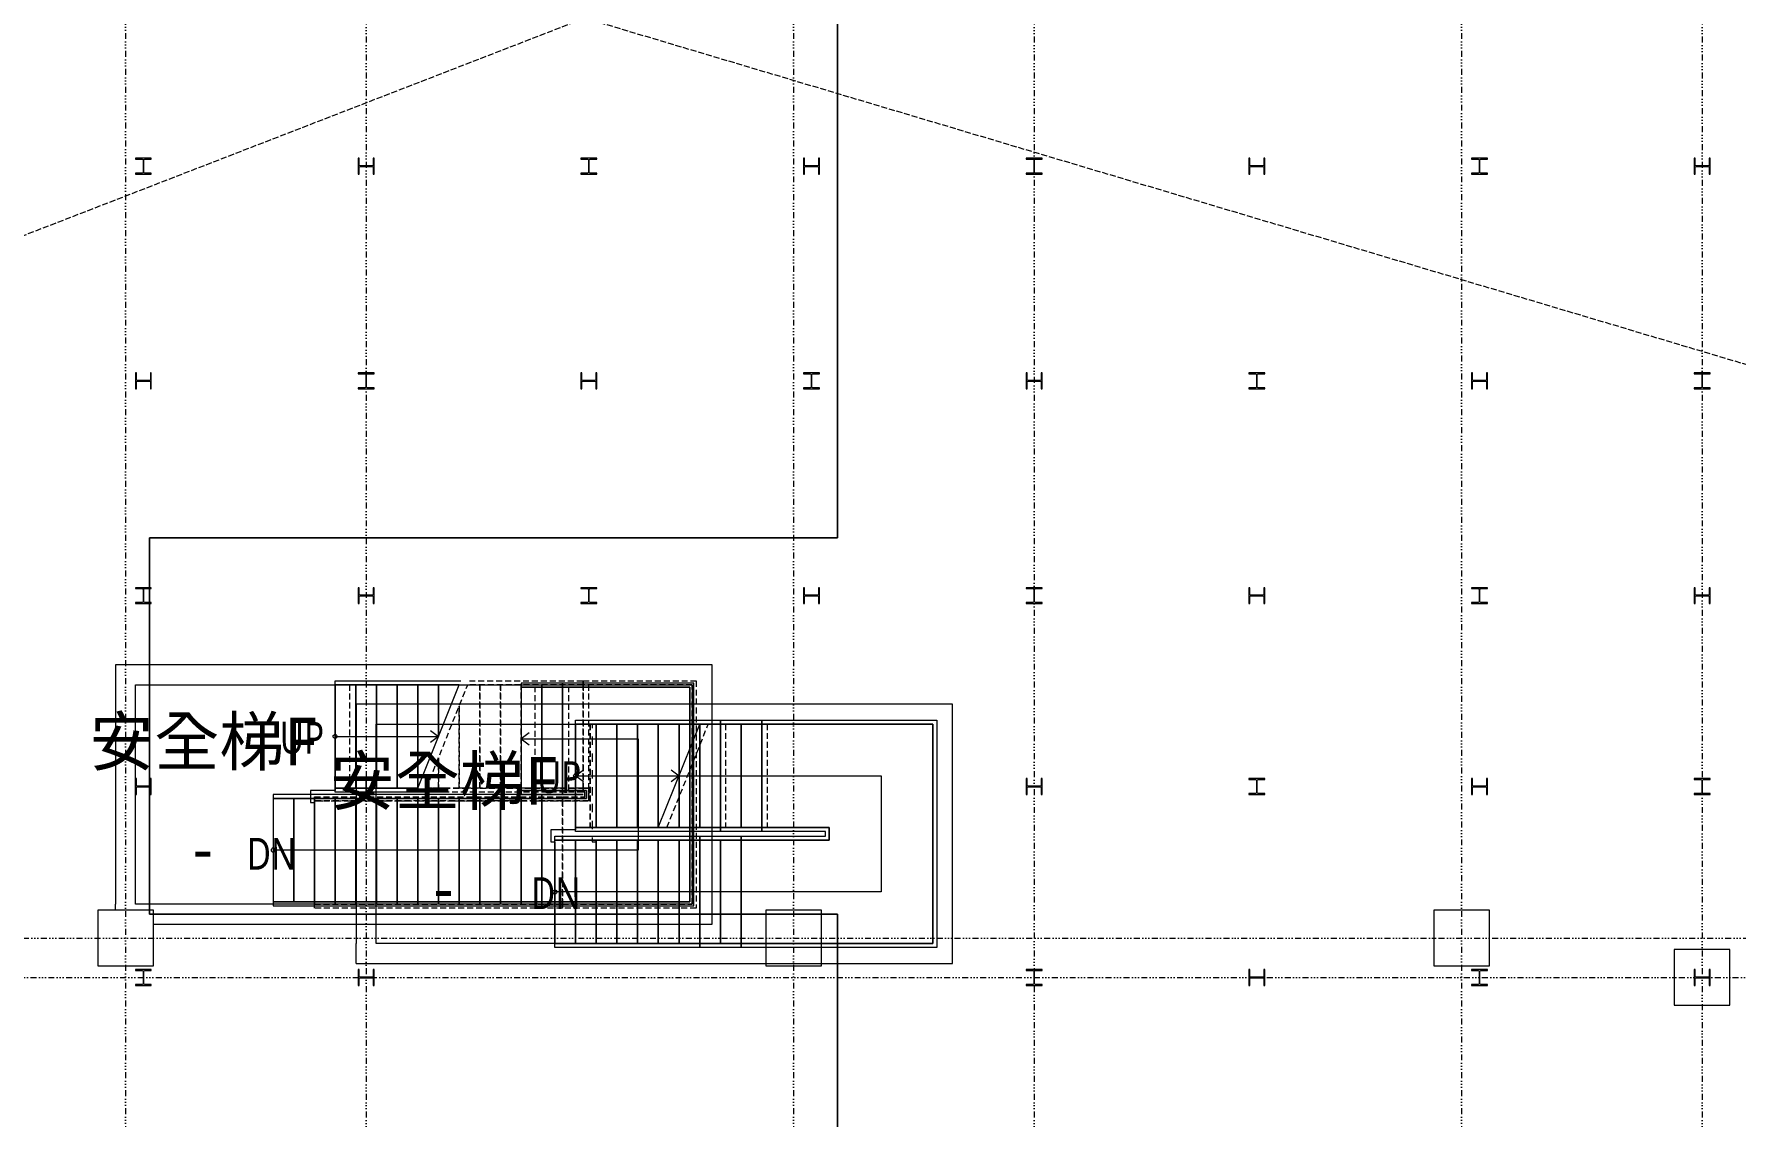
# Model space of a CAD drawing. Extents: x -168053 to 290600, y -560063 to 131745.
# Drawn here: x 106225 to 127625, y 43245 to 56861 of the extents above; entities that cross this region are included whole.
import ezdxf
from ezdxf.enums import TextEntityAlignment as Align

# ---------------------------------------------------------------- set-up
doc = ezdxf.new("R2010")
doc.units = 0
doc.header["$LTSCALE"] = 250
for name, pattern in [('H12PL1$0$HIDDEN', [0.4, 0.3, -0.1]), ('H12PL1$0$JJP_三點線', [0.9, 0.3, -0.15, 0, -0.15, 0, -0.15, 0, -0.15]), ('H12PL1$0$JJP_虛線(退縮線、投影線、地下室範圍、非屬本工程、圖面分區)', [0.45, 0.3, -0.15]), ('H12PL1$0$虛線', [0.846667, 0.423333, -0.423333]), ('H12PL25$0$JJP_三點線', [0.9, 0.3, -0.15, 0, -0.15, 0, -0.15, 0, -0.15]), ('H12PL25$0$JJP_虛線(退縮線、投影線、地下室範圍、非屬本工程、圖面分區)', [0.45, 0.3, -0.15]), ('H12PL25$0$虛線', [0.846667, 0.423333, -0.423333])]:
    doc.linetypes.add(name, pattern=pattern)
for name, color, linetype in [('H12PL1$0$A-OBJE-2D', 252, 'Continuous'), ('H12PL1$0$A-STRS', 252, 'Continuous'), ('H12PL1$0$A-TEXT', 252, 'Continuous'), ('H12PL1$0$A-WALL-IN', 252, 'Continuous'), ('H12PL1$0$A-ZONE', 252, 'Continuous'), ('H12PL1$0$S-COL', 252, 'Continuous'), ('H12PL1$0$S-FNDN', 252, 'Continuous'), ('H12PL1$0$S-GRID', 252, 'Continuous'), ('H12PL1$0$S-SLAB-SHOW', 252, 'Continuous'), ('H12PL25$0$A-STRS', 252, 'Continuous'), ('H12PL25$0$A-TEXT', 252, 'Continuous'), ('H12PL25$0$A-WALL-IN', 252, 'Continuous'), ('H12PL25$0$A-ZONE', 252, 'Continuous'), ('H12PL25$0$S-COL', 252, 'Continuous'), ('H12PL25$0$S-GRID', 252, 'Continuous'), ('H12PL25$0$S-SLAB-SHOW', 252, 'Continuous')]:
    doc.layers.add(name, color=color, linetype=linetype)
doc.styles.add('H12PL1$0$Standard', font='', dxfattribs={"width": 0.8})
doc.styles.add('H12PL25$0$Standard', font='', dxfattribs={"width": 0.8})
doc.styles.get('H12PL1$0$Standard').set_extended_font_data('Microsoft JhengHei')
doc.styles.get('H12PL25$0$Standard').set_extended_font_data('Microsoft JhengHei')

# ---------------------------------------------------------------- blocks, each defined once
blk = doc.blocks.new('H12PL25')
at = {"layer": 'H12PL25$0$A-STRS', "lineweight": 0}
for p, q in [((113035, 48235), (114615, 48235)), ((113035, 48185), (113035, 48235)), ((113035, 48235), (115375, 48235)), ((113035, 48185), (113035, 48235)), ((114595, 48185), (113035, 48185)), ((113035, 46885), (113035, 48185)), ((113035, 48185), (114595, 48185)), ((113035, 46885), (113035, 48185)), ((113035, 48185), (113295, 48185)), ((115375, 48185), (113035, 48185)), ((113035, 46885), (113035, 48185)), ((113035, 48185), (115375, 48185)), ((113035, 46885), (113035, 48185)), ((113035, 48185), (113295, 48185)), ((113295, 46885), (113295, 48185)), ((113295, 48185), (113295, 46885)), ((113295, 46885), (113295, 48185)), ((113295, 48185), (113555, 48185)), ((113295, 46885), (113295, 48185)), ((113295, 48185), (113295, 46885)), ((113295, 46885), (113295, 48185)), ((113295, 48185), (113555, 48185)), ((113555, 46885), (113555, 48185)), ((113555, 48185), (113555, 46885)), ((113555, 46885), (113555, 48185)), ((113555, 48185), (113815, 48185)), ((113555, 46885), (113555, 48185)), ((113555, 48185), (113555, 46885)), ((113555, 46885), (113555, 48185)), ((113555, 48185), (113815, 48185)), ((113815, 46885), (113815, 48185)), ((113815, 48185), (113815, 46885)), ((113815, 46885), (113815, 48185)), ((113815, 48185), (114075, 48185)), ((113815, 46885), (113815, 48185)), ((113815, 48185), (113815, 46885)), ((113815, 46885), (113815, 48185)), ((113815, 48185), (114075, 48185)), ((114075, 46885), (114075, 48185)), ((114075, 48185), (114075, 46885)), ((114075, 46885), (114075, 48185)), ((114075, 48185), (114335, 48185)), ((114075, 46885), (114595, 48185)), ((114075, 46885), (114075, 48185)), ((114075, 48185), (114075, 46885)), ((114075, 46885), (114075, 48185)), ((114075, 48185), (114335, 48185)), ((114335, 47535), (114335, 48185)), ((114335, 48185), (114335, 47535)), ((114335, 47535), (114335, 48185)), ((114335, 48185), (114595, 48185)), ((114335, 46885), (114335, 48185)), ((114335, 48185), (114335, 46885)), ((114335, 46885), (114335, 48185)), ((114335, 48185), (114595, 48185)), ((114595, 46885), (114595, 48185)), ((114595, 48185), (114595, 46885)), ((114595, 46885), (114595, 48185)), ((114595, 48185), (114855, 48185)), ((114855, 46885), (114855, 48185)), ((114855, 48185), (114855, 46885)), ((114855, 46885), (114855, 48185)), ((114855, 48185), (115115, 48185)), ((115115, 46885), (115115, 48185)), ((115115, 48185), (115115, 46885)), ((115115, 46885), (115115, 48185)), ((115115, 48185), (115375, 48185)), ((115375, 48235), (115375, 48185)), ((115375, 48235), (117575, 48235)), ((115375, 48185), (115375, 48235)), ((117525, 48185), (115375, 48185)), ((115375, 48185), (115442.66, 48185)), ((115375, 46885), (115375, 48185)), ((115375, 46885), (115375, 48185)), ((115375, 46885), (115375, 48185)), ((115375, 48185), (115375, 46885)), ((115375, 46885), (115375, 48185)), ((115375, 48185), (117525, 48185)), ((115442.66, 48185), (117525, 48185)), ((117525, 45425), (117525, 48185)), ((117525, 48185), (117525, 45425)), ((117525, 48185), (117525, 45425)), ((117575, 48235), (117575, 45375)), ((113035, 47535), (113135, 47610)), ((113035, 47535), (113295, 47535)), ((113035, 47535), (113295, 47535)), ((113135, 47460), (113035, 47535)), ((113295, 47535), (114335, 47535)), ((113295, 47535), (115375, 47535)), ((114235, 47610), (114335, 47535)), ((114335, 47535), (114235, 47460)), ((115375, 47535), (116875, 47535)), ((116875, 47535), (116875, 46075)), ((113035, 46885), (114075, 46885)), ((113035, 46835), (113035, 46885)), ((114075, 46885), (113035, 46885)), ((113295, 46885), (113035, 46885)), ((113035, 46885), (115375, 46885)), ((113035, 46835), (113035, 46885)), ((115375, 46885), (113035, 46885)), ((113295, 46885), (113035, 46885)), ((113555, 46885), (113295, 46885)), ((113555, 46885), (113295, 46885)), ((113815, 46885), (113555, 46885)), ((113815, 46885), (113555, 46885)), ((114075, 46885), (113815, 46885)), ((114075, 46885), (113815, 46885)), ((114335, 46885), (114075, 46885)), ((114595, 46885), (114335, 46885)), ((114855, 46885), (114595, 46885)), ((115115, 46885), (114855, 46885)), ((115375, 46885), (115115, 46885)), ((115375, 46885), (115375, 46835)), ((115375, 46885), (116225, 46885)), ((115375, 46835), (115375, 46885)), ((115442.66, 46885), (115375, 46885)), ((116225, 46885), (115375, 46885)), ((116225, 46885), (115442.66, 46885)), ((116225, 46885), (116225, 46725)), ((116225, 46725), (116225, 46885)), ((116225, 46725), (116225, 46885)), ((112775, 46725), (112775, 46775)), ((112775, 46775), (115115, 46775)), ((115115, 46725), (112775, 46725)), ((112775, 45425), (112775, 46725)), ((112775, 46725), (115115, 46725)), ((112775, 45425), (112775, 46725)), ((112775, 46725), (113035, 46725)), ((114055, 46835), (113035, 46835)), ((115375, 46835), (113035, 46835)), ((113035, 46725), (113035, 45425)), ((113035, 45425), (113035, 46725)), ((113035, 46725), (113295, 46725)), ((113035, 46725), (113035, 45425)), ((113295, 46725), (113295, 45425)), ((113295, 45425), (113295, 46725)), ((113295, 46725), (113555, 46725)), ((113295, 46725), (113295, 45425)), ((113555, 46725), (113555, 45425)), ((113555, 45425), (113555, 46725)), ((113555, 46725), (113815, 46725)), ((113555, 46725), (113555, 45425)), ((113815, 46725), (113815, 45425)), ((113815, 45425), (113815, 46725)), ((113815, 46725), (114075, 46725)), ((113815, 46725), (113815, 45425)), ((114075, 46725), (114075, 45425)), ((114075, 45425), (114075, 46725)), ((114075, 46725), (114335, 46725)), ((114075, 46725), (114075, 45425)), ((114335, 46725), (114335, 45425)), ((114335, 45425), (114335, 46725)), ((114335, 46725), (114595, 46725)), ((114335, 46725), (114335, 45425)), ((114595, 46725), (114595, 45425)), ((114595, 45425), (114595, 46725)), ((114595, 46725), (114855, 46725)), ((114595, 46725), (114595, 45425)), ((114855, 46725), (114855, 45425)), ((114855, 46725), (115115, 46725)), ((114855, 45425), (114855, 46725)), ((114855, 46725), (114855, 45425)), ((115115, 46725), (115115, 46775)), ((115115, 46775), (116175, 46775)), ((115115, 46775), (115115, 46725)), ((116225, 46725), (115115, 46725)), ((115115, 46725), (116225, 46725)), ((115115, 46725), (115115, 45425)), ((115115, 46725), (115115, 45425)), ((115115, 45425), (115115, 46725)), ((115115, 46725), (116225, 46725)), ((115115, 46725), (115115, 45425)), ((116175, 46835), (115375, 46835)), ((116175, 46775), (116175, 46835)), ((113035, 46075), (112775, 46075)), ((115115, 46075), (113035, 46075)), ((116875, 46075), (115115, 46075)), ((112775, 45375), (112775, 45425)), ((112775, 45425), (115115, 45425)), ((115115, 45425), (112775, 45425)), ((113035, 45425), (112775, 45425)), ((115115, 45375), (112775, 45375)), ((113295, 45425), (113035, 45425)), ((113555, 45425), (113295, 45425)), ((113815, 45425), (113555, 45425)), ((114075, 45425), (113815, 45425)), ((114335, 45425), (114075, 45425)), ((114595, 45425), (114335, 45425)), ((114855, 45425), (114595, 45425)), ((115115, 45425), (114855, 45425)), ((115115, 45375), (115115, 45425)), ((115115, 45425), (117525, 45425)), ((115115, 45425), (115115, 45375)), ((117525, 45425), (115115, 45425)), ((117525, 45425), (115115, 45425)), ((117575, 45375), (115115, 45375))]:
    blk.add_line(p, q, dxfattribs=at)
at = {"layer": 'H12PL25$0$A-STRS', "linetype": 'H12PL25$0$JJP_虛線(退縮線、投影線、地下室範圍、非屬本工程、圖面分區)', "lineweight": 0}
for p, q in [((113214.09, 48185), (113214.09, 46885)), ((113216.34, 48185), (113216.34, 46885)), ((114182.7, 46885), (114702.7, 48185)), ((114855, 48185), (114702.7, 48185)), ((114702.7, 48185), (114855, 48185)), ((114722.7, 48235), (114855, 48235)), ((114855, 48235), (114855, 48185)), ((114855, 48235), (117575, 48235)), ((114855, 48185), (114855, 48235)), ((117525, 48185), (114855, 48185)), ((114855, 46885), (114855, 48185)), ((114855, 46885), (114855, 48185)), ((114855, 46885), (114855, 48185)), ((114855, 48185), (114855, 46885)), ((114855, 46885), (114855, 48185)), ((114855, 48185), (117525, 48185)), ((114918.16, 48185), (114918.16, 46885)), ((115442.66, 48185), (115442.66, 46885)), ((117525, 45425), (117525, 48185)), ((117525, 48185), (117525, 45425)), ((117575, 48235), (117575, 45375)), ((114595, 46885), (114595, 47915.74)), ((114595, 47915.74), (114595, 46885)), ((114595, 46885), (114595, 47915.74)), ((114335, 46885), (114335, 47265.74)), ((114335, 47265.74), (114335, 46885)), ((114335, 46885), (114335, 47265.74)), ((114182.7, 46885), (114855, 46885)), ((114335, 46885), (114182.7, 46885)), ((114595, 46885), (114335, 46885)), ((114855, 46885), (114595, 46885)), ((114855, 46885), (114855, 46835)), ((114855, 46885), (116225, 46885)), ((114855, 46835), (114855, 46885)), ((116225, 46885), (114855, 46885)), ((116225, 46885), (116225, 46725)), ((116225, 46725), (116225, 46885)), ((112775, 46725), (112775, 46775)), ((112775, 46775), (114595, 46775)), ((114595, 46725), (112775, 46725)), ((112775, 45425), (112775, 46725)), ((112775, 46725), (113035, 46725)), ((113035, 46725), (113035, 45425)), ((113035, 45425), (113035, 46725)), ((113035, 46725), (113295, 46725)), ((113035, 46725), (113035, 45425)), ((113295, 46725), (113295, 45425)), ((113295, 45425), (113295, 46725)), ((113295, 46725), (113555, 46725)), ((113295, 46725), (113295, 45425)), ((113555, 46725), (113555, 45425)), ((113555, 45425), (113555, 46725)), ((113555, 46725), (113815, 46725)), ((113555, 46725), (113555, 45425)), ((113815, 46725), (113815, 45425)), ((113815, 45425), (113815, 46725)), ((113815, 46725), (114075, 46725)), ((113815, 46725), (113815, 45425)), ((114075, 46725), (114075, 45425)), ((114075, 45425), (114075, 46725)), ((114075, 46725), (114335, 46725)), ((114075, 46725), (114075, 45425)), ((114855, 46835), (114162.7, 46835)), ((114335, 46725), (114335, 45425)), ((114335, 46725), (114595, 46725)), ((114335, 45425), (114335, 46725)), ((114335, 46725), (114335, 45425)), ((114595, 46725), (114595, 46775)), ((114595, 46775), (116175, 46775)), ((114595, 46775), (114595, 46725)), ((116225, 46725), (114595, 46725)), ((114595, 46725), (114595, 45425)), ((114595, 46725), (114595, 45425)), ((114595, 46725), (114595, 45425)), ((114595, 45425), (114595, 46725)), ((114595, 46725), (116225, 46725)), ((114595, 46725), (114595, 45425)), ((116175, 46835), (114855, 46835)), ((115115, 46725), (115115, 45425)), ((116175, 46775), (116175, 46835)), ((112775, 45375), (112775, 45425)), ((112775, 45425), (114595, 45425)), ((113035, 45425), (112775, 45425)), ((114595, 45375), (112775, 45375)), ((113295, 45425), (113035, 45425)), ((113555, 45425), (113295, 45425)), ((113815, 45425), (113555, 45425)), ((114075, 45425), (113815, 45425)), ((114335, 45425), (114075, 45425)), ((114595, 45425), (114335, 45425)), ((114595, 45375), (114595, 45425)), ((114595, 45425), (117525, 45425)), ((114595, 45425), (114595, 45375)), ((117525, 45425), (114595, 45425)), ((117575, 45375), (114595, 45375))]:
    blk.add_line(p, q, dxfattribs=at)
at = {"layer": 'H12PL25$0$A-STRS', "linetype": 'H12PL25$0$虛線', "lineweight": 0}
for p, q in [((114702.7, 48185), (114855, 48185)), ((114855, 48185), (114918.16, 48185)), ((114918.16, 48185), (117525, 48185)), ((117525, 48185), (117525, 45425)), ((114855, 46885), (114182.7, 46885)), ((114918.16, 46885), (114855, 46885)), ((116225, 46885), (114918.16, 46885)), ((116225, 46725), (116225, 46885)), ((112775, 45425), (112775, 46725)), ((112775, 46725), (114595, 46725)), ((114595, 46725), (116225, 46725)), ((114595, 45425), (112775, 45425)), ((117525, 45425), (114595, 45425))]:
    blk.add_line(p, q, dxfattribs=at)
at = {"layer": 'H12PL25$0$A-STRS', "lineweight": 0, "flags": 128}
for points in [[(113035, 47560, -1), (113035, 47510, -1)], [(112775, 46100, -1), (112775, 46050, -1)]]:
    blk.add_lwpolyline(points, format="xyb", close=True, dxfattribs=at)
at = {"layer": 'H12PL25$0$A-WALL-IN', "lineweight": 0, "flags": 128}
for points in [[(110275, 48435), (110275, 48185)], [(117525, 48435), (110275, 48435)], [(117775, 48435), (117525, 48435)], [(117775, 45425), (117775, 48435)], [(110275, 48185), (110275, 45425)], [(110525, 45425), (110525, 48185)], [(110525, 48185), (117525, 48185)], [(117525, 48185), (117525, 45425)], [(110275, 45175), (110275, 45425)], [(117525, 45425), (110525, 45425)], [(117775, 45175), (117775, 45425)], [(110275, 45175), (117775, 45175)]]:
    blk.add_lwpolyline(points, dxfattribs=at)
at = {"layer": 'H12PL25$0$S-COL', "lineweight": 0, "flags": 128}
for points in [[(107700, 55100), (107700, 55112), (107617, 55112, -0.41421356), (107604, 55125), (107604, 55275, -0.41421356), (107617, 55288), (107700, 55288), (107700, 55300), (107500, 55300), (107500, 55288), (107583, 55288, -0.41421356), (107596, 55275), (107596, 55125, -0.41421356), (107583, 55112), (107500, 55112), (107500, 55100)], [(110500, 55300), (110488, 55300), (110488, 55217, -0.41421356), (110475, 55204), (110325, 55204, -0.41421356), (110312, 55217), (110312, 55300), (110300, 55300), (110300, 55100), (110312, 55100), (110312, 55183, -0.41421356), (110325, 55196), (110475, 55196, -0.41421356), (110488, 55183), (110488, 55100), (110500, 55100)], [(113300, 55100), (113300, 55112), (113217, 55112, -0.41421356), (113204, 55125), (113204, 55275, -0.41421356), (113217, 55288), (113300, 55288), (113300, 55300), (113100, 55300), (113100, 55288), (113183, 55288, -0.41421356), (113196, 55275), (113196, 55125, -0.41421356), (113183, 55112), (113100, 55112), (113100, 55100)], [(116100, 55300), (116088, 55300), (116088, 55217, -0.41421356), (116075, 55204), (115925, 55204, -0.41421356), (115912, 55217), (115912, 55300), (115900, 55300), (115900, 55100), (115912, 55100), (115912, 55183, -0.41421356), (115925, 55196), (116075, 55196, -0.41421356), (116088, 55183), (116088, 55100), (116100, 55100)], [(118900, 55100), (118900, 55112), (118817, 55112, -0.41421356), (118804, 55125), (118804, 55275, -0.41421356), (118817, 55288), (118900, 55288), (118900, 55300), (118700, 55300), (118700, 55288), (118783, 55288, -0.41421356), (118796, 55275), (118796, 55125, -0.41421356), (118783, 55112), (118700, 55112), (118700, 55100)], [(121700, 55300), (121688, 55300), (121688, 55217, -0.41421356), (121675, 55204), (121525, 55204, -0.41421356), (121512, 55217), (121512, 55300), (121500, 55300), (121500, 55100), (121512, 55100), (121512, 55183, -0.41421356), (121525, 55196), (121675, 55196, -0.41421356), (121688, 55183), (121688, 55100), (121700, 55100)], [(124500, 55100), (124500, 55112), (124417, 55112, -0.41421356), (124404, 55125), (124404, 55275, -0.41421356), (124417, 55288), (124500, 55288), (124500, 55300), (124300, 55300), (124300, 55288), (124383, 55288, -0.41421356), (124396, 55275), (124396, 55125, -0.41421356), (124383, 55112), (124300, 55112), (124300, 55100)], [(127300, 55300), (127288, 55300), (127288, 55217, -0.41421356), (127275, 55204), (127125, 55204, -0.41421356), (127112, 55217), (127112, 55300), (127100, 55300), (127100, 55100), (127112, 55100), (127112, 55183, -0.41421356), (127125, 55196), (127275, 55196, -0.41421356), (127288, 55183), (127288, 55100), (127300, 55100)], [(107700, 52600), (107688, 52600), (107688, 52517, -0.41421356), (107675, 52504), (107525, 52504, -0.41421356), (107512, 52517), (107512, 52600), (107500, 52600), (107500, 52400), (107512, 52400), (107512, 52483, -0.41421356), (107525, 52496), (107675, 52496, -0.41421356), (107688, 52483), (107688, 52400), (107700, 52400)], [(110500, 52400), (110500, 52412), (110417, 52412, -0.41421356), (110404, 52425), (110404, 52575, -0.41421356), (110417, 52588), (110500, 52588), (110500, 52600), (110300, 52600), (110300, 52588), (110383, 52588, -0.41421356), (110396, 52575), (110396, 52425, -0.41421356), (110383, 52412), (110300, 52412), (110300, 52400)], [(113300, 52600), (113288, 52600), (113288, 52517, -0.41421356), (113275, 52504), (113125, 52504, -0.41421356), (113112, 52517), (113112, 52600), (113100, 52600), (113100, 52400), (113112, 52400), (113112, 52483, -0.41421356), (113125, 52496), (113275, 52496, -0.41421356), (113288, 52483), (113288, 52400), (113300, 52400)], [(116100, 52400), (116100, 52412), (116017, 52412, -0.41421356), (116004, 52425), (116004, 52575, -0.41421356), (116017, 52588), (116100, 52588), (116100, 52600), (115900, 52600), (115900, 52588), (115983, 52588, -0.41421356), (115996, 52575), (115996, 52425, -0.41421356), (115983, 52412), (115900, 52412), (115900, 52400)], [(118900, 52600), (118888, 52600), (118888, 52517, -0.41421356), (118875, 52504), (118725, 52504, -0.41421356), (118712, 52517), (118712, 52600), (118700, 52600), (118700, 52400), (118712, 52400), (118712, 52483, -0.41421356), (118725, 52496), (118875, 52496, -0.41421356), (118888, 52483), (118888, 52400), (118900, 52400)], [(121700, 52400), (121700, 52412), (121617, 52412, -0.41421356), (121604, 52425), (121604, 52575, -0.41421356), (121617, 52588), (121700, 52588), (121700, 52600), (121500, 52600), (121500, 52588), (121583, 52588, -0.41421356), (121596, 52575), (121596, 52425, -0.41421356), (121583, 52412), (121500, 52412), (121500, 52400)], [(124500, 52600), (124488, 52600), (124488, 52517, -0.41421356), (124475, 52504), (124325, 52504, -0.41421356), (124312, 52517), (124312, 52600), (124300, 52600), (124300, 52400), (124312, 52400), (124312, 52483, -0.41421356), (124325, 52496), (124475, 52496, -0.41421356), (124488, 52483), (124488, 52400), (124500, 52400)], [(127300, 52400), (127300, 52412), (127217, 52412, -0.41421356), (127204, 52425), (127204, 52575, -0.41421356), (127217, 52588), (127300, 52588), (127300, 52600), (127100, 52600), (127100, 52588), (127183, 52588, -0.41421356), (127196, 52575), (127196, 52425, -0.41421356), (127183, 52412), (127100, 52412), (127100, 52400)], [(107700, 49700), (107700, 49712), (107617, 49712, -0.41421356), (107604, 49725), (107604, 49875, -0.41421356), (107617, 49888), (107700, 49888), (107700, 49900), (107500, 49900), (107500, 49888), (107583, 49888, -0.41421356), (107596, 49875), (107596, 49725, -0.41421356), (107583, 49712), (107500, 49712), (107500, 49700)], [(110500, 49900), (110488, 49900), (110488, 49817, -0.41421356), (110475, 49804), (110325, 49804, -0.41421356), (110312, 49817), (110312, 49900), (110300, 49900), (110300, 49700), (110312, 49700), (110312, 49783, -0.41421356), (110325, 49796), (110475, 49796, -0.41421356), (110488, 49783), (110488, 49700), (110500, 49700)], [(113300, 49700), (113300, 49712), (113217, 49712, -0.41421356), (113204, 49725), (113204, 49875, -0.41421356), (113217, 49888), (113300, 49888), (113300, 49900), (113100, 49900), (113100, 49888), (113183, 49888, -0.41421356), (113196, 49875), (113196, 49725, -0.41421356), (113183, 49712), (113100, 49712), (113100, 49700)], [(116100, 49900), (116088, 49900), (116088, 49817, -0.41421356), (116075, 49804), (115925, 49804, -0.41421356), (115912, 49817), (115912, 49900), (115900, 49900), (115900, 49700), (115912, 49700), (115912, 49783, -0.41421356), (115925, 49796), (116075, 49796, -0.41421356), (116088, 49783), (116088, 49700), (116100, 49700)], [(118900, 49700), (118900, 49712), (118817, 49712, -0.41421356), (118804, 49725), (118804, 49875, -0.41421356), (118817, 49888), (118900, 49888), (118900, 49900), (118700, 49900), (118700, 49888), (118783, 49888, -0.41421356), (118796, 49875), (118796, 49725, -0.41421356), (118783, 49712), (118700, 49712), (118700, 49700)], [(121700, 49900), (121688, 49900), (121688, 49817, -0.41421356), (121675, 49804), (121525, 49804, -0.41421356), (121512, 49817), (121512, 49900), (121500, 49900), (121500, 49700), (121512, 49700), (121512, 49783, -0.41421356), (121525, 49796), (121675, 49796, -0.41421356), (121688, 49783), (121688, 49700), (121700, 49700)], [(124500, 49700), (124500, 49712), (124417, 49712, -0.41421356), (124404, 49725), (124404, 49875, -0.41421356), (124417, 49888), (124500, 49888), (124500, 49900), (124300, 49900), (124300, 49888), (124383, 49888, -0.41421356), (124396, 49875), (124396, 49725, -0.41421356), (124383, 49712), (124300, 49712), (124300, 49700)], [(127300, 49900), (127288, 49900), (127288, 49817, -0.41421356), (127275, 49804), (127125, 49804, -0.41421356), (127112, 49817), (127112, 49900), (127100, 49900), (127100, 49700), (127112, 49700), (127112, 49783, -0.41421356), (127125, 49796), (127275, 49796, -0.41421356), (127288, 49783), (127288, 49700), (127300, 49700)], [(107700, 47500), (107688, 47500), (107688, 47417, -0.41421356), (107675, 47404), (107525, 47404, -0.41421356), (107512, 47417), (107512, 47500), (107500, 47500), (107500, 47300), (107512, 47300), (107512, 47383, -0.41421356), (107525, 47396), (107675, 47396, -0.41421356), (107688, 47383), (107688, 47300), (107700, 47300)], [(110500, 47300), (110500, 47312), (110417, 47312, -0.41421356), (110404, 47325), (110404, 47475, -0.41421356), (110417, 47488), (110500, 47488), (110500, 47500), (110300, 47500), (110300, 47488), (110383, 47488, -0.41421356), (110396, 47475), (110396, 47325, -0.41421356), (110383, 47312), (110300, 47312), (110300, 47300)], [(118900, 47500), (118888, 47500), (118888, 47417, -0.41421356), (118875, 47404), (118725, 47404, -0.41421356), (118712, 47417), (118712, 47500), (118700, 47500), (118700, 47300), (118712, 47300), (118712, 47383, -0.41421356), (118725, 47396), (118875, 47396, -0.41421356), (118888, 47383), (118888, 47300), (118900, 47300)], [(121700, 47300), (121700, 47312), (121617, 47312, -0.41421356), (121604, 47325), (121604, 47475, -0.41421356), (121617, 47488), (121700, 47488), (121700, 47500), (121500, 47500), (121500, 47488), (121583, 47488, -0.41421356), (121596, 47475), (121596, 47325, -0.41421356), (121583, 47312), (121500, 47312), (121500, 47300)], [(124500, 47500), (124488, 47500), (124488, 47417, -0.41421356), (124475, 47404), (124325, 47404, -0.41421356), (124312, 47417), (124312, 47500), (124300, 47500), (124300, 47300), (124312, 47300), (124312, 47383, -0.41421356), (124325, 47396), (124475, 47396, -0.41421356), (124488, 47383), (124488, 47300), (124500, 47300)], [(127300, 47300), (127300, 47312), (127217, 47312, -0.41421356), (127204, 47325), (127204, 47475, -0.41421356), (127217, 47488), (127300, 47488), (127300, 47500), (127100, 47500), (127100, 47488), (127183, 47488, -0.41421356), (127196, 47475), (127196, 47325, -0.41421356), (127183, 47312), (127100, 47312), (127100, 47300)], [(107700, 44900), (107700, 44912), (107617, 44912, -0.41421356), (107604, 44925), (107604, 45075, -0.41421356), (107617, 45088), (107700, 45088), (107700, 45100), (107500, 45100), (107500, 45088), (107583, 45088, -0.41421356), (107596, 45075), (107596, 44925, -0.41421356), (107583, 44912), (107500, 44912), (107500, 44900)], [(110500, 45100), (110488, 45100), (110488, 45017, -0.41421356), (110475, 45004), (110325, 45004, -0.41421356), (110312, 45017), (110312, 45100), (110300, 45100), (110300, 44900), (110312, 44900), (110312, 44983, -0.41421356), (110325, 44996), (110475, 44996, -0.41421356), (110488, 44983), (110488, 44900), (110500, 44900)], [(118900, 44900), (118900, 44912), (118817, 44912, -0.41421356), (118804, 44925), (118804, 45075, -0.41421356), (118817, 45088), (118900, 45088), (118900, 45100), (118700, 45100), (118700, 45088), (118783, 45088, -0.41421356), (118796, 45075), (118796, 44925, -0.41421356), (118783, 44912), (118700, 44912), (118700, 44900)], [(121700, 45100), (121688, 45100), (121688, 45017, -0.41421356), (121675, 45004), (121525, 45004, -0.41421356), (121512, 45017), (121512, 45100), (121500, 45100), (121500, 44900), (121512, 44900), (121512, 44983, -0.41421356), (121525, 44996), (121675, 44996, -0.41421356), (121688, 44983), (121688, 44900), (121700, 44900)], [(124500, 44900), (124500, 44912), (124417, 44912, -0.41421356), (124404, 44925), (124404, 45075, -0.41421356), (124417, 45088), (124500, 45088), (124500, 45100), (124300, 45100), (124300, 45088), (124383, 45088, -0.41421356), (124396, 45075), (124396, 44925, -0.41421356), (124383, 44912), (124300, 44912), (124300, 44900)], [(127300, 45100), (127288, 45100), (127288, 45017, -0.41421356), (127275, 45004), (127125, 45004, -0.41421356), (127112, 45017), (127112, 45100), (127100, 45100), (127100, 44900), (127112, 44900), (127112, 44983, -0.41421356), (127125, 44996), (127275, 44996, -0.41421356), (127288, 44983), (127288, 44900), (127300, 44900)]]:
    blk.add_lwpolyline(points, format="xyb", close=True, dxfattribs=at)
blk.add_lwpolyline([(126850, 44650), (127550, 44650), (127550, 45350), (126850, 45350)], close=True, dxfattribs=at)
at = {"layer": 'H12PL25$0$S-GRID', "linetype": 'H12PL25$0$JJP_三點線', "lineweight": 0}
for p, q in [((110400, 128250), (110400, -28000)), ((118800, 128250), (118800, -28000)), ((127200, 128250), (127200, -28000)), ((-29000, 45000), (289600, 45000))]:
    blk.add_line(p, q, dxfattribs=at)
at = {"layer": 'H12PL25$0$S-SLAB-SHOW', "linetype": 'H12PL25$0$虛線', "lineweight": 0, "flags": 128}
blk.add_lwpolyline([(113245, 46705), (113295, 46705), (113295, 45425), (110525, 45425), (110525, 48185), (113245, 48185)], close=True, dxfattribs=at)
at = {"layer": 'H12PL25$0$S-SLAB-SHOW', "lineweight": 0, "flags": 128}
blk.add_lwpolyline([(113035, 46855), (112725, 46855), (112725, 46705), (112775, 46705), (112775, 45425), (110525, 45425), (110525, 48185), (113035, 48185)], close=True, dxfattribs=at)
at = {"layer": 'H12PL25$0$A-TEXT', "linetype": 'Continuous', "lineweight": 0, "char_height": 400, "attachment_point": 4, "style": 'H12PL25$0$Standard'}
for s, insert in [('\\A1;UP', (112549.65, 47515.49)), ('\\A1;DN', (112475.11, 46058.78))]:
    blk.add_mtext(s, dxfattribs=dict(at, insert=insert))
at = {"layer": 'H12PL25$0$A-ZONE', "style": 'H12PL25$0$Standard'}
for s, p in [('安全梯F', (111372.91, 47771.14)), ('-', (111372.91, 46429.25))]:
    blk.add_text(s, height=600, dxfattribs=at).set_placement(p, align=Align.TOP_CENTER)
blk = doc.blocks.new('H12PL1')
at = {"layer": 'H12PL1$0$A-OBJE-2D', "linetype": 'H12PL1$0$HIDDEN', "lineweight": 0}
for p, q in [((17650, 85950), (243150, 18700)), ((18450, 18700), (192000, 85950))]:
    blk.add_line(p, q, dxfattribs=at)
at = {"layer": 'H12PL1$0$A-STRS', "lineweight": 0}
for p, q in [((113035, 48235), (114615, 48235)), ((113035, 48185), (113035, 48235)), ((114595, 48185), (113035, 48185)), ((113035, 46885), (113035, 48185)), ((113035, 48185), (114595, 48185)), ((113035, 46885), (113035, 48185)), ((113035, 48185), (113295, 48185)), ((113295, 46885), (113295, 48185)), ((113295, 48185), (113295, 46885)), ((113295, 46885), (113295, 48185)), ((113295, 48185), (113555, 48185)), ((113555, 46885), (113555, 48185)), ((113555, 48185), (113555, 46885)), ((113555, 46885), (113555, 48185)), ((113555, 48185), (113815, 48185)), ((113815, 46885), (113815, 48185)), ((113815, 48185), (113815, 46885)), ((113815, 46885), (113815, 48185)), ((113815, 48185), (114075, 48185)), ((114075, 46885), (114075, 48185)), ((114075, 48185), (114075, 46885)), ((114075, 46885), (114075, 48185)), ((114075, 48185), (114335, 48185)), ((114075, 46885), (114595, 48185)), ((114335, 47535), (114335, 48185)), ((114335, 48185), (114335, 47535)), ((114335, 47535), (114335, 48185)), ((114335, 48185), (114595, 48185)), ((115895, 48205), (115375, 48205)), ((115375, 48205), (115375, 48155)), ((115375, 48155), (115895, 48155)), ((115375, 48155), (115375, 46855)), ((115895, 48155), (115375, 48155)), ((115375, 48155), (115375, 46855)), ((115635, 48155), (115375, 48155)), ((115635, 48155), (115635, 46855)), ((115635, 46855), (115635, 48155)), ((115635, 48155), (115635, 46855)), ((115895, 48155), (115635, 48155)), ((115895, 48155), (115895, 48205)), ((116155, 48205), (115895, 48205)), ((115895, 48205), (115895, 48155)), ((115895, 48155), (116155, 48155)), ((115972.7, 48155), (115895, 48155)), ((115895, 48155), (115895, 46855)), ((115895, 48155), (115895, 46855)), ((115895, 48155), (115895, 46855)), ((115895, 46855), (115895, 48155)), ((115895, 48155), (115895, 46855)), ((116155, 48155), (115895, 48155)), ((116155, 48155), (115972.7, 48155)), ((117545, 48205), (116155, 48205)), ((116155, 48155), (117495, 48155)), ((117495, 48155), (116155, 48155)), ((117495, 48155), (116155, 48155)), ((117495, 48155), (117495, 45455)), ((117495, 45455), (117495, 48155)), ((117495, 45455), (117495, 48155)), ((117545, 45405), (117545, 48205)), ((113035, 47535), (113295, 47535)), ((113295, 47535), (114335, 47535)), ((114235, 47610), (114335, 47535)), ((114335, 47535), (114235, 47460)), ((115475, 47580), (115375, 47505)), ((115375, 47505), (115635, 47505)), ((115375, 47505), (115475, 47430)), ((115635, 47505), (115895, 47505)), ((115895, 47505), (116155, 47505)), ((116155, 47505), (116845, 47505)), ((116845, 47505), (116845, 46105)), ((113035, 46885), (114075, 46885)), ((113035, 46835), (113035, 46885)), ((114075, 46885), (113035, 46885)), ((113295, 46885), (113035, 46885)), ((113555, 46885), (113295, 46885)), ((113815, 46885), (113555, 46885)), ((114075, 46885), (113815, 46885)), ((115635, 46805), (112255, 46805)), ((112255, 46805), (112255, 46755)), ((112255, 46755), (115635, 46755)), ((112255, 46755), (112255, 45455)), ((115635, 46755), (112255, 46755)), ((112515, 46755), (112255, 46755)), ((112255, 46755), (112255, 45455)), ((112515, 45455), (112515, 46755)), ((112775, 46755), (112515, 46755)), ((112515, 46755), (112515, 45455)), ((112515, 45455), (112515, 46755)), ((112775, 45455), (112775, 46755)), ((113035, 46755), (112775, 46755)), ((112775, 46755), (112775, 45455)), ((112775, 45455), (112775, 46755)), ((114055, 46835), (113035, 46835)), ((113035, 45455), (113035, 46755)), ((113295, 46755), (113035, 46755)), ((113035, 46755), (113035, 45455)), ((113035, 45455), (113035, 46755)), ((113295, 45455), (113295, 46755)), ((113555, 46755), (113295, 46755)), ((113295, 46755), (113295, 45455)), ((113295, 45455), (113295, 46755)), ((113555, 45455), (113555, 46755)), ((113815, 46755), (113555, 46755)), ((113555, 46755), (113555, 45455)), ((113555, 45455), (113555, 46755)), ((113815, 45455), (113815, 46755)), ((114075, 46755), (113815, 46755)), ((113815, 46755), (113815, 45455)), ((113815, 45455), (113815, 46755)), ((114075, 45455), (114075, 46755)), ((114335, 46755), (114075, 46755)), ((114075, 46755), (114075, 45455)), ((114075, 45455), (114075, 46755)), ((114335, 45455), (114335, 46755)), ((114595, 46755), (114335, 46755)), ((114335, 46755), (114335, 45455)), ((114335, 45455), (114335, 46755)), ((114595, 45455), (114595, 46755)), ((114855, 46755), (114595, 46755)), ((114595, 46755), (114595, 45455)), ((114595, 45455), (114595, 46755)), ((114855, 45455), (114855, 46755)), ((115115, 46755), (114855, 46755)), ((114855, 46755), (114855, 45455)), ((114855, 45455), (114855, 46755)), ((115115, 45455), (115115, 46755)), ((115375, 46755), (115115, 46755)), ((115115, 46755), (115115, 45455)), ((115115, 45455), (115115, 46755)), ((115895, 46855), (115375, 46855)), ((115375, 46855), (115375, 46805)), ((115375, 46855), (115895, 46855)), ((115375, 46855), (115635, 46855)), ((115375, 46805), (115895, 46805)), ((115375, 45455), (115375, 46755)), ((115635, 46755), (115375, 46755)), ((115375, 46755), (115375, 45455)), ((115375, 45455), (115375, 46755)), ((115635, 46855), (115895, 46855)), ((115895, 46805), (115635, 46805)), ((115635, 46805), (115635, 46755)), ((115635, 46755), (115635, 46805)), ((115635, 46755), (115895, 46755)), ((115895, 46755), (115635, 46755)), ((115635, 45455), (115635, 46755)), ((115635, 45455), (115635, 46755)), ((115895, 46755), (115635, 46755)), ((115635, 46755), (115635, 45455)), ((115635, 45455), (115635, 46755)), ((115895, 46805), (115895, 46855)), ((116155, 46855), (115895, 46855)), ((115895, 46855), (115895, 46805)), ((115895, 46855), (115972.7, 46855)), ((115895, 46855), (116155, 46855)), ((115895, 46805), (116155, 46805)), ((116145, 46805), (115895, 46805)), ((115895, 46755), (116195, 46755)), ((116195, 46755), (115895, 46755)), ((116195, 46755), (115895, 46755)), ((115972.7, 46855), (116155, 46855)), ((116155, 46805), (116145, 46805)), ((116195, 46855), (116155, 46855)), ((116155, 46855), (116195, 46855)), ((116155, 46855), (116195, 46855)), ((116195, 46755), (116195, 46855)), ((116195, 46855), (116195, 46755)), ((116195, 46855), (116195, 46755)), ((112515, 46105), (112255, 46105)), ((115635, 46105), (112515, 46105)), ((115895, 46105), (115635, 46105)), ((116845, 46105), (115895, 46105)), ((115635, 45455), (112255, 45455)), ((112255, 45455), (112255, 45405)), ((112255, 45455), (115635, 45455)), ((112255, 45455), (112515, 45455)), ((112255, 45405), (115635, 45405)), ((112515, 45455), (112775, 45455)), ((112775, 45455), (113035, 45455)), ((113035, 45455), (113295, 45455)), ((113295, 45455), (113555, 45455)), ((113555, 45455), (113815, 45455)), ((113815, 45455), (114075, 45455)), ((114075, 45455), (114335, 45455)), ((114335, 45455), (114595, 45455)), ((114595, 45455), (114855, 45455)), ((114855, 45455), (115115, 45455)), ((115115, 45455), (115375, 45455)), ((115375, 45455), (115635, 45455)), ((115895, 45455), (115635, 45455)), ((115635, 45455), (115635, 45405)), ((115635, 45405), (115635, 45455)), ((115635, 45455), (115895, 45455)), ((115635, 45455), (115895, 45455)), ((115635, 45405), (115895, 45405)), ((117495, 45455), (115895, 45455)), ((115895, 45455), (117495, 45455)), ((115895, 45455), (117495, 45455)), ((115895, 45405), (117545, 45405))]:
    blk.add_line(p, q, dxfattribs=at)
at = {"layer": 'H12PL1$0$A-STRS', "linetype": 'H12PL1$0$JJP_虛線(退縮線、投影線、地下室範圍、非屬本工程、圖面分區)', "lineweight": 0}
for p, q in [((113215.46, 48185), (113215.46, 46885)), ((114182.7, 46885), (114702.7, 48185)), ((116155, 48185), (114702.7, 48185)), ((114702.7, 48185), (114855, 48185)), ((114722.7, 48235), (116155, 48235)), ((114855, 46885), (114855, 48185)), ((114855, 48185), (114855, 46885)), ((114855, 46885), (114855, 48185)), ((114855, 48185), (115115, 48185)), ((115115, 46885), (115115, 48185)), ((115115, 48185), (115115, 46885)), ((115115, 46885), (115115, 48185)), ((115115, 48185), (115375, 48185)), ((115375, 46885), (115375, 48185)), ((115375, 48185), (115375, 46885)), ((115375, 46885), (115375, 48185)), ((115375, 48185), (115635, 48185)), ((115549.15, 46855), (115549.15, 48155)), ((115635, 46885), (115635, 48185)), ((115635, 48185), (115635, 46885)), ((115635, 46885), (115635, 48185)), ((115635, 48185), (115895, 48185)), ((115895, 46885), (115895, 48185)), ((115895, 48185), (115895, 46885)), ((115895, 46885), (115895, 48185)), ((115895, 48185), (116155, 48185)), ((115972.7, 46855), (115972.7, 48155)), ((116155, 48235), (116155, 48185)), ((116155, 48235), (117575, 48235)), ((116155, 48185), (116155, 48235)), ((117525, 48185), (116155, 48185)), ((116155, 46885), (116155, 48185)), ((116155, 46885), (116155, 48185)), ((116155, 46885), (116155, 48185)), ((116155, 48185), (116155, 46885)), ((116155, 46885), (116155, 48185)), ((116155, 48185), (117525, 48185)), ((116219.91, 48185), (116219.91, 46885)), ((117525, 45425), (117525, 48185)), ((117525, 48185), (117525, 45425)), ((117575, 48235), (117575, 45375)), ((114595, 46885), (114595, 47915.74)), ((114595, 47915.74), (114595, 46885)), ((114595, 46885), (114595, 47915.74)), ((114335, 46885), (114335, 47265.74)), ((114335, 47265.74), (114335, 46885)), ((114335, 46885), (114335, 47265.74)), ((114182.7, 46885), (116155, 46885)), ((114335, 46885), (114182.7, 46885)), ((114595, 46885), (114335, 46885)), ((114855, 46885), (114595, 46885)), ((115115, 46885), (114855, 46885)), ((115375, 46885), (115115, 46885)), ((115635, 46885), (115375, 46885)), ((115895, 46885), (115635, 46885)), ((116155, 46885), (115895, 46885)), ((116155, 46885), (116155, 46835)), ((116155, 46885), (116225, 46885)), ((116155, 46835), (116155, 46885)), ((116225, 46885), (116155, 46885)), ((116225, 46885), (116225, 46725)), ((116225, 46725), (116225, 46885)), ((112775, 46725), (112775, 46775)), ((112775, 46775), (115895, 46775)), ((115895, 46725), (112775, 46725)), ((112775, 45425), (112775, 46725)), ((112775, 46725), (113035, 46725)), ((113035, 46725), (113035, 45425)), ((113035, 45425), (113035, 46725)), ((113035, 46725), (113295, 46725)), ((113035, 46725), (113035, 45425)), ((113295, 46725), (113295, 45425)), ((113295, 45425), (113295, 46725)), ((113295, 46725), (113555, 46725)), ((113295, 46725), (113295, 45425)), ((113555, 46725), (113555, 45425)), ((113555, 45425), (113555, 46725)), ((113555, 46725), (113815, 46725)), ((113555, 46725), (113555, 45425)), ((113815, 46725), (113815, 45425)), ((113815, 45425), (113815, 46725)), ((113815, 46725), (114075, 46725)), ((113815, 46725), (113815, 45425)), ((114075, 46725), (114075, 45425)), ((114075, 45425), (114075, 46725)), ((114075, 46725), (114335, 46725)), ((114075, 46725), (114075, 45425)), ((116155, 46835), (114162.7, 46835)), ((114335, 46725), (114335, 45425)), ((114335, 45425), (114335, 46725)), ((114335, 46725), (114595, 46725)), ((114335, 46725), (114335, 45425)), ((114595, 46725), (114595, 45425)), ((114595, 45425), (114595, 46725)), ((114595, 46725), (114855, 46725)), ((114595, 46725), (114595, 45425)), ((114855, 46725), (114855, 45425)), ((114855, 45425), (114855, 46725)), ((114855, 46725), (115115, 46725)), ((114855, 46725), (114855, 45425)), ((115115, 46725), (115115, 45425)), ((115115, 45425), (115115, 46725)), ((115115, 46725), (115375, 46725)), ((115115, 46725), (115115, 45425)), ((115375, 46725), (115375, 45425)), ((115375, 45425), (115375, 46725)), ((115375, 46725), (115635, 46725)), ((115375, 46725), (115375, 45425)), ((115635, 45455), (115635, 46755)), ((115635, 46725), (115635, 45425)), ((115635, 46725), (115895, 46725)), ((115635, 45425), (115635, 46725)), ((115635, 46725), (115635, 45425)), ((115895, 46725), (115895, 46775)), ((115895, 46775), (116175, 46775)), ((115895, 46775), (115895, 46725)), ((116225, 46725), (115895, 46725)), ((115895, 46725), (115895, 45425)), ((115895, 46725), (115895, 45425)), ((115895, 46725), (115895, 45425)), ((115895, 45425), (115895, 46725)), ((115895, 46725), (116225, 46725)), ((115895, 46725), (115895, 45425)), ((116175, 46835), (116155, 46835)), ((116175, 46775), (116175, 46835)), ((112775, 45375), (112775, 45425)), ((112775, 45425), (115895, 45425)), ((113035, 45425), (112775, 45425)), ((115895, 45375), (112775, 45375)), ((113295, 45425), (113035, 45425)), ((113555, 45425), (113295, 45425)), ((113815, 45425), (113555, 45425)), ((114075, 45425), (113815, 45425)), ((114335, 45425), (114075, 45425)), ((114595, 45425), (114335, 45425)), ((114855, 45425), (114595, 45425)), ((115115, 45425), (114855, 45425)), ((115375, 45425), (115115, 45425)), ((115635, 45425), (115375, 45425)), ((115895, 45425), (115635, 45425)), ((115895, 45375), (115895, 45425)), ((115895, 45425), (117525, 45425)), ((115895, 45425), (115895, 45375)), ((117525, 45425), (115895, 45425)), ((117575, 45375), (115895, 45375))]:
    blk.add_line(p, q, dxfattribs=at)
at = {"layer": 'H12PL1$0$A-STRS', "linetype": 'H12PL1$0$虛線', "lineweight": 0}
for p, q in [((114702.7, 48185), (116155, 48185)), ((116155, 48185), (116219.91, 48185)), ((116219.91, 48185), (117525, 48185)), ((117525, 48185), (117525, 45425)), ((116155, 46885), (114182.7, 46885)), ((116219.91, 46885), (116155, 46885)), ((116225, 46885), (116219.91, 46885)), ((116225, 46725), (116225, 46885)), ((112775, 45425), (112775, 46725)), ((112775, 46725), (115895, 46725)), ((115895, 46725), (116225, 46725)), ((115895, 45425), (112775, 45425)), ((117525, 45425), (115895, 45425))]:
    blk.add_line(p, q, dxfattribs=at)
at = {"layer": 'H12PL1$0$A-STRS', "lineweight": 0, "flags": 128}
for points in [[(113035, 47560, -1), (113035, 47510, -1)], [(112255, 46080, 1), (112255, 46130, 1)]]:
    blk.add_lwpolyline(points, format="xyb", close=True, dxfattribs=at)
at = {"layer": 'H12PL1$0$A-WALL-IN', "lineweight": 0, "flags": 128}
for points in [[(110275, 48435), (110275, 48185)], [(117525, 48435), (110275, 48435)], [(117775, 48435), (117525, 48435)], [(117775, 45425), (117775, 48435)], [(110275, 48185), (110275, 45425)], [(110525, 45425), (110525, 48185)], [(110525, 48185), (117525, 48185)], [(117525, 48185), (117525, 45425)], [(110275, 45350), (110275, 45425)], [(117525, 45425), (110525, 45425)], [(117775, 45175), (117775, 45425)], [(110750, 45175), (117775, 45175)]]:
    blk.add_lwpolyline(points, dxfattribs=at)
at = {"layer": 'H12PL1$0$S-COL', "lineweight": 0, "flags": 128}
for points in [[(110050, 44650), (110750, 44650), (110750, 45350), (110050, 45350)], [(118450, 44650), (119150, 44650), (119150, 45350), (118450, 45350)], [(126850, 44650), (127550, 44650), (127550, 45350), (126850, 45350)]]:
    blk.add_lwpolyline(points, close=True, dxfattribs=at)
at = {"layer": 'H12PL1$0$S-FNDN', "lineweight": 0, "flags": 128}
for points in [[(119350, 90550), (43500, 90550), (43500, 74700), (93300, 74700), (93300, -550), (119350, -550), (119350, 45300), (110700, 45300), (110700, 50030), (119350, 50030)], [(110700, 45300), (119350, 45300), (119350, -550), (126650, -550), (126650, -2700), (151750, -2700), (151750, -550), (159050, -550), (159050, 45300), (166725, 45300), (166725, 50030), (159050, 50030), (159050, 90550), (119350, 90550), (119350, 50030), (110700, 50030)]]:
    blk.add_lwpolyline(points, close=True, dxfattribs=at)
at = {"layer": 'H12PL1$0$S-GRID', "linetype": 'H12PL1$0$JJP_三點線', "lineweight": 0}
for p, q in [((110400, 128250), (110400, -28000)), ((118800, 128250), (118800, -28000)), ((127200, 128250), (127200, -28000)), ((-29000, 45000), (289600, 45000))]:
    blk.add_line(p, q, dxfattribs=at)
at = {"layer": 'H12PL1$0$S-SLAB-SHOW', "lineweight": 0, "flags": 128}
blk.add_lwpolyline([(113035, 46855), (112725, 46855), (112725, 46705), (112775, 46705), (112775, 45425), (110525, 45425), (110525, 48185), (113035, 48185)], close=True, dxfattribs=at)
blk.add_lwpolyline([(113035, 46855), (112725, 46855), (112725, 46705), (112775, 46705), (112775, 45425), (110525, 45425), (110525, 48185), (113035, 48185)], close=True, dxfattribs=at)
at = {"layer": 'H12PL1$0$A-TEXT', "linetype": 'Continuous', "lineweight": 0, "char_height": 400, "attachment_point": 4, "style": 'H12PL1$0$Standard'}
for s, insert in [('\\A1;UP', (112339.65, 47515.49)), ('\\A1;DN', (111924.22, 46058.78))]:
    blk.add_mtext(s, dxfattribs=dict(at, insert=insert))
at = {"layer": 'H12PL1$0$A-ZONE', "style": 'H12PL1$0$Standard'}
for s, p in [('安全梯F', (111372.91, 47771.14)), ('-', (111372.91, 46429.25))]:
    blk.add_text(s, height=600, dxfattribs=at).set_placement(p, align=Align.TOP_CENTER)

msp = doc.modelspace()

# ---------------------------------------------------------------- block references
msp.add_blockref('H12PL25', (0, 0))

# ---------------------------------------------------------------- next in the draw order: block references
msp.add_blockref('H12PL1', (-3024, 495))

doc.saveas('drawing.dxf')
